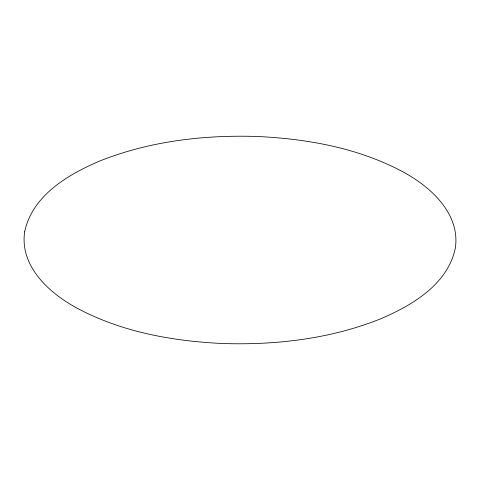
<?xml version="1.0" encoding="UTF-8"?>
<svg xmlns="http://www.w3.org/2000/svg" width="480" height="480" viewBox="0 0 480 480"><rect width="100%" height="100%" fill="white"/><g stroke="black" fill="none" stroke-linecap="round" stroke-linejoin="round"><path stroke-width="0.72" d="M24.666 231.852C19.602 265.86 48.666 292.53 75.75 307.44C120.732 331.92 172.362 341.196 223.05 343.524C276.306 345.204 330.552 338.82 380.28 318.966C411.936 305.448 447.726 284.574 455.334 248.148C460.398 214.14 431.334 187.47 404.25 172.56C359.268 148.08 307.638 138.804 256.95 136.476C203.694 134.796 149.448 141.18 99.72 161.034C68.064 174.552 32.274 195.426 24.666 231.852"/></g></svg>
